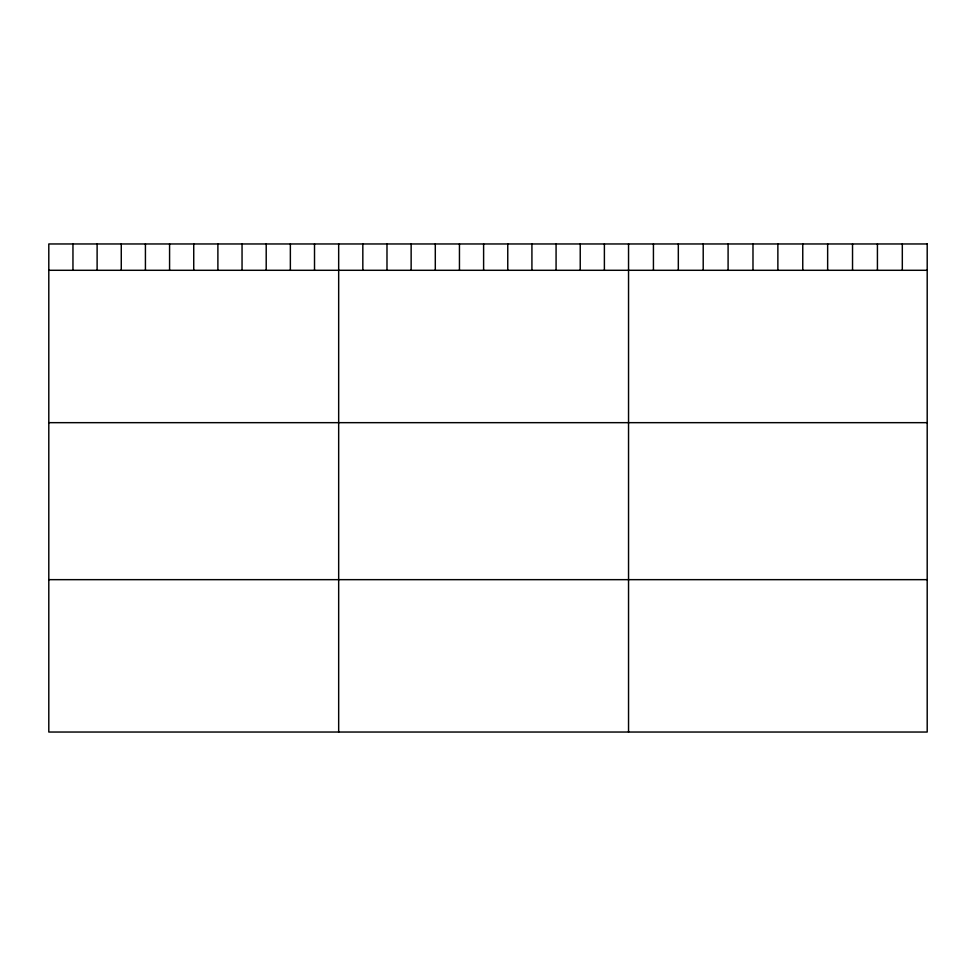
<?xml version="1.0" encoding="UTF-8"?>
<svg xmlns="http://www.w3.org/2000/svg" width="976" height="976" viewBox="0 0 976 976"><rect width="100%" height="100%" fill="white"/><g stroke="black" fill="none" stroke-linecap="round" stroke-linejoin="round"><path stroke-width="1.46" d="M48.8 270.291L927.2 270.291M48.8 422.669L927.2 422.669M48.8 579.659L927.2 579.659M902.312 243.963L902.312 270.291M877.424 243.963L877.424 270.291M852.536 243.963L852.536 270.291M827.648 243.963L827.648 270.291M802.76 243.963L802.76 270.291M777.872 243.963L777.872 270.291M752.984 243.963L752.984 270.291M728.096 243.963L728.096 270.291M703.208 243.963L703.208 270.291M678.32 243.963L678.32 270.291M653.432 243.963L653.432 270.291M628.544 243.963L628.544 732.037M604.388 243.963L604.388 270.291M580.232 243.963L580.232 270.291M556.076 243.963L556.076 270.291M531.92 243.963L531.92 270.291M507.764 243.963L507.764 270.291M483.608 243.963L483.608 270.291M459.452 243.963L459.452 270.291M435.296 243.963L435.296 270.291M411.14 243.963L411.14 270.291M386.984 243.963L386.984 270.291M362.828 243.963L362.828 270.291M338.672 243.963L338.672 732.037M314.516 243.963L314.516 270.291M290.36 243.963L290.36 270.291M266.204 243.963L266.204 270.291M242.048 243.963L242.048 270.291M217.892 243.963L217.892 270.291M193.736 243.963L193.736 270.291M169.58 243.963L169.58 270.291M145.424 243.963L145.424 270.291M121.268 243.963L121.268 270.291M97.112 243.963L97.112 270.291M72.956 243.963L72.956 270.291M927.2 243.963L48.8 243.963L48.8 732.037L927.2 732.037L927.2 243.963"/></g></svg>
